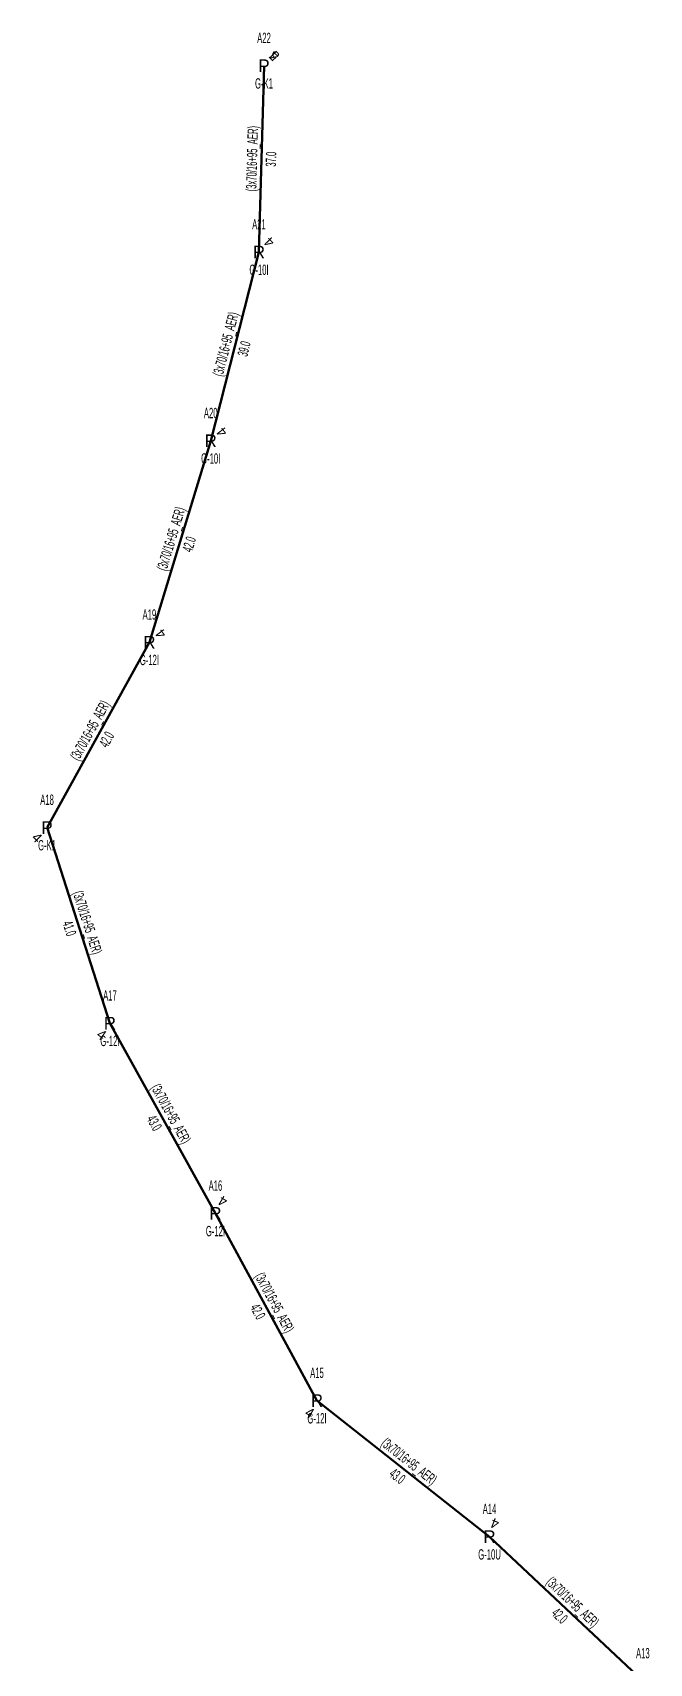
# Model space of a CAD drawing. Header units: millimetres. Extents: x 635683 to 638848, y 4083109 to 4086793.
# Drawn here: x 637208.3 to 637330.3, y 4085338.9 to 4085661.6 of the extents above; entities that cross this region are included whole.
import ezdxf
from ezdxf.enums import TextEntityAlignment as Align

# ---------------------------------------------------------------- set-up
doc = ezdxf.new("R2010")
doc.units = ezdxf.units.MM
doc.layers.add('DIREK_AG_MEVCUT', color=120, linetype='Continuous', lineweight=25)
doc.layers.add('HAT_AG_HAVAI_MEVCUT', color=126, linetype='Continuous', lineweight=50)
doc.styles.add('Direk', font='B_CAD')
doc.styles.get("Standard").update_dxf_attribs({"font": 'Arial'})

msp = doc.modelspace()

# ---------------------------------------------------------------- linework, layer by layer
at = {"layer": 'HAT_AG_HAVAI_MEVCUT'}
for p, q in [((637253.091, 4085618.203), (637254.082, 4085655.082)), ((637243.543, 4085580.86), (637253.091, 4085618.203)), ((637231.423, 4085540.989), (637243.543, 4085580.86)), ((637211.185, 4085504.322), (637231.423, 4085540.989)), ((637223.618, 4085465.6), (637211.185, 4085504.322)), ((637244.482, 4085427.962), (637223.618, 4085465.6)), ((637264.557, 4085390.911), (637244.482, 4085427.962)), ((637298.679, 4085363.978), (637264.557, 4085390.911)), ((637328.995, 4085335.429), (637298.679, 4085363.978))]:
    msp.add_line(p, q, dxfattribs=at)

# ---------------------------------------------------------------- texts
at = {"layer": 'DIREK_AG_MEVCUT', "linetype": 'ByBlock', "width": 0.53}
for s, p in [('A22', (637254.082, 4085660.582)), ('G-K1', (637254.082, 4085651.582)), ('A21', (637253.091, 4085623.703)), ('G-10I', (637253.091, 4085614.703)), ('A20', (637243.543, 4085586.36)), ('G-10I', (637243.543, 4085577.36)), ('A19', (637231.423, 4085546.489)), ('G-12I', (637231.423, 4085537.489)), ('A18', (637211.185, 4085509.822)), ('G-K1', (637211.185, 4085500.822)), ('A17', (637223.618, 4085471.1)), ('G-12I', (637223.618, 4085462.1)), ('A16', (637244.482, 4085433.462)), ('G-12I', (637244.482, 4085424.462)), ('A15', (637264.557, 4085396.411)), ('G-12I', (637264.557, 4085387.411)), ('A14', (637298.679, 4085369.478)), ('G-10U', (637298.679, 4085360.478)), ('A13', (637328.995, 4085340.929))]:
    msp.add_text(s, height=2.05, dxfattribs=at).set_placement(p, align=Align.MIDDLE_CENTER)
at = {"layer": 'DIREK_AG_MEVCUT', "color": 32, "style": 'Direk'}
for s, rotation, p in [('5', 134.23037, (637256.088315, 4085657.035126)), ('4', 495.000001, (637256.061899, 4085657.061899)), ('4', 494.23037, (637255.097315, 4085620.156126)), ('4', 487.828835, (637245.75457, 4085582.577253)), ('4', 486.545881, (637233.672465, 4085542.656306)), ('4', 315.000001, (637209.205101, 4085502.342101)), ('4', 323.900488, (637221.968269, 4085463.337614)), ('4', 509.224878, (637245.914676, 4085430.36771)), ('4', 329.224878, (637263.124324, 4085388.50529)), ('4', 518.359691, (637299.71158, 4085366.580648))]:
    msp.add_text(s, height=2, rotation=rotation, dxfattribs=at).set_placement(p, align=Align.MIDDLE_CENTER)
at = {"layer": 'DIREK_AG_MEVCUT', "linetype": 'ByBlock', "style": 'Direk'}
for s, p in [('P', (637254.082, 4085655.082)), ('R', (637253.091, 4085618.203)), ('R', (637243.543, 4085580.86)), ('R', (637231.423, 4085540.989)), ('P', (637211.185, 4085504.322)), ('R', (637223.618, 4085465.6)), ('R', (637244.482, 4085427.962)), ('R', (637264.557, 4085390.911)), ('R', (637298.679, 4085363.978))]:
    msp.add_text(s, height=2.5, dxfattribs=at).set_placement(p, align=Align.MIDDLE_CENTER)
at = {"layer": 'HAT_AG_HAVAI_MEVCUT', "lineweight": 30, "width": 0.53}
for rotation, p in [(88.460738, (637252.736807, 4085636.665333, 318627.041)), (75.657668, (637247.493492, 4085599.742058, 318626.5455)), (73.09176, (637236.669744, 4085561.171714, 318621.7715)), (61.103918, (637220.559827, 4085523.066239, 318615.7115)), (287.800974, (637218.210806, 4085485.220855, 318605.5925)), (299.001067, (637234.793419, 4085447.193102, 318611.809)), (298.449753, (637255.26685, 4085409.84143, 318622.241)), (321.715445, (637282.144632, 4085378.111702, 318632.2785)), (316.719379, (637314.419736, 4085350.322304, 318649.3395))]:
    msp.add_text('(3x70/16+95_AER)', height=2.05, rotation=rotation, dxfattribs=at).set_placement(p, align=Align.CENTER)
for s, rotation, p in [('37.0', 88.460738, (637254.436193, 4085636.619667, 318627.041)), ('39.0', 75.657668, (637249.140508, 4085599.320942, 318626.5455)), ('42.0', 73.09176, (637238.296256, 4085560.677286, 318621.7715)), ('42.0', 61.103918, (637222.048173, 4085522.244761, 318615.7115)), ('41.0', 287.800974, (637216.592194, 4085484.701145, 318605.5925)), ('43.0', 299.001067, (637233.306581, 4085446.368898, 318611.809)), ('42.0', 298.449753, (637253.77215, 4085409.03157, 318622.241)), ('43.0', 321.715445, (637281.091368, 4085376.777298, 318632.2785)), ('42.0', 316.719379, (637313.254264, 4085349.084696, 318649.3395))]:
    msp.add_text(s, height=2.05, rotation=rotation, dxfattribs=at).set_placement(p, align=Align.TOP_CENTER)

doc.saveas('drawing.dxf')
